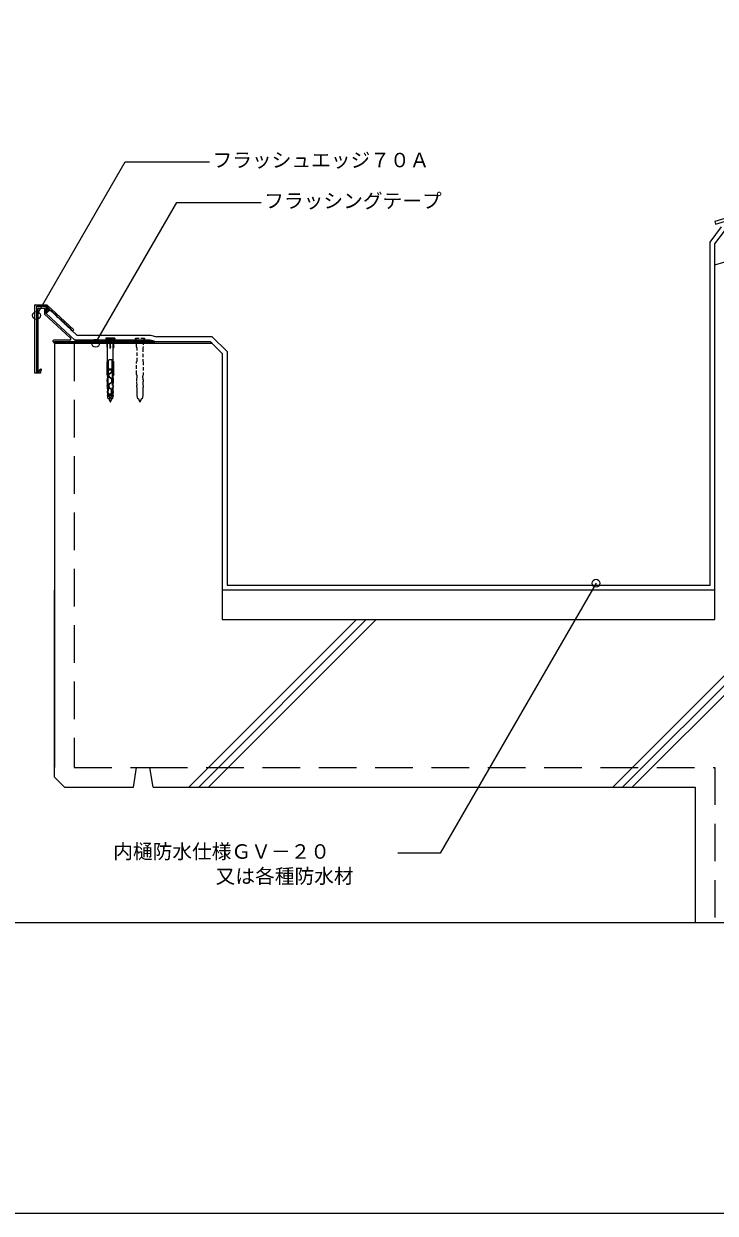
# Model space of a CAD drawing. Units: millimetres, scale not verified. Extents: x -1380 to 1380, y -955 to 955.
# Drawn here: x -451 to 250, y -955 to 252 of the extents above; entities that cross this region are included whole.
import ezdxf
from ezdxf.enums import TextEntityAlignment as Align

# ---------------------------------------------------------------- set-up
doc = ezdxf.new("R2010")
doc.units = ezdxf.units.MM
doc.header["$LTSCALE"] = 3
doc.linetypes.add('DASHED1', pattern=[1.8, 1.2, -0.6])
doc.linetypes.add('USER1', pattern=[19.05, 12.7, -6.35])
for name, color, linetype, lineweight in [('0-1_KUTAI', 3, 'Continuous', 18), ('0-2_MOJI', 7, 'Continuous', 18), ('0-3_single', 6, 'Continuous', 18), ('0-4_KANAMONO_SCREW', 4, 'Continuous', 18), ('0-5_BOUSUI', 1, 'Continuous', 18), ('0-6_HATCH', 9, 'Continuous', 18), ('0-8_KANAMONO', 4, 'Continuous', 18), ('0-9_WAKU', 7, 'Continuous', 18)]:
    doc.layers.add(name, color=color, linetype=linetype, lineweight=lineweight)
doc.styles.add('ＭＳ ゴシック', font='')
doc.styles.get('ＭＳ ゴシック').set_extended_font_data('MS Gothic')

msp = doc.modelspace()

# ---------------------------------------------------------------- linework, layer by layer
at = {"layer": '0-1_KUTAI'}
for p, q in [((249.975, 7.304), (899.976, 202.305)), ((249.975, 28.625), (259.553, 41.499)), ((249.975, -352.696), (249.975, 28.625)), ((-420.025, -72.696), (-420.025, -502.696)), ((-260.025, -72.696), (-420.025, -72.696)), ((-260.025, -72.696), (-250.025, -82.696)), ((-250.025, -82.696), (-250.025, -352.696)), ((-420.025, -512.696), (-420.025, -322.696)), ((249.975, -322.696), (-250.025, -322.696)), ((-250.025, -352.696), (249.975, -352.696)), ((-320.025, -522.696), (-323.358, -502.696)), ((-410.025, -522.696), (-420.025, -512.696)), ((-410.025, -522.696), (-340.025, -522.696)), ((-320.025, -522.696), (229.975, -522.696)), ((229.975, -522.696), (229.975, -660.015))]:
    msp.add_line(p, q, dxfattribs=at)
at = {"layer": '0-1_KUTAI', "linetype": 'USER1'}
for p, q in [((-400.025, -72.696), (-400.025, -502.696)), ((-400.025, -502.696), (-336.692, -502.696)), ((-323.358, -502.696), (249.975, -502.696)), ((249.975, -502.696), (249.975, -660.015))]:
    msp.add_line(p, q, dxfattribs=at)
at = {"layer": '0-1_KUTAI'}
msp.add_lwpolyline([(-340.025, -522.696), (-336.692, -502.696), (-323.358, -502.696)], dxfattribs=at)
at = {"layer": '0-2_MOJI'}
for p, q in [((-438.326, -44.091), (-348.28, 111.873)), ((-348.28, 111.873), (-262.679, 111.873)), ((-378.292, -72.326), (-295.828, 70.504)), ((-295.828, 70.504), (-210.228, 70.504)), ((129.326, -315.798), (-28.817, -589.709)), ((-28.817, -589.709), (-71.617, -589.709))]:
    msp.add_line(p, q, dxfattribs=at)
for centre in [(-438.326, -44.091), (-378.292, -72.326), (129.326, -315.798)]:
    msp.add_circle(centre, 4, dxfattribs=at)
at = {"layer": '0-3_single'}
msp.add_lwpolyline([(250.505, 48.494), (401.159, 93.69), (409.351, 93.69), (418.971, 90.89), (544.884, 128.664), (544.079, 131.346), (418.959, 93.81), (409.751, 96.49), (400.748, 96.49), (249.701, 51.176)], close=True, dxfattribs=at)
at = {"layer": '0-4_KANAMONO_SCREW'}
for p, q in [((-358.826, -66.981), (-367.826, -66.981)), ((-367.826, -66.981), (-367.826, -67.721)), ((-358.826, -67.721), (-367.826, -67.721)), ((-367.001, -68.546), (-367.826, -67.721)), ((-367.001, -68.996), (-367.001, -68.546)), ((-366.216, -69.846), (-367.001, -68.996)), ((-359.651, -68.996), (-367.001, -68.996)), ((-366.116, -69.846), (-366.716, -70.346)), ((-366.716, -75.646), (-366.716, -70.346)), ((-360.436, -69.846), (-366.216, -69.846)), ((-366.116, -98.546), (-366.116, -69.846)), ((-363.326, -75.646), (-363.326, -70.346)), ((-363.076, -77.546), (-363.076, -69.846)), ((-360.536, -98.546), (-360.536, -69.846)), ((-359.936, -70.346), (-360.536, -69.846)), ((-360.436, -69.846), (-359.651, -68.996)), ((-359.936, -75.646), (-359.936, -70.346)), ((-359.651, -68.546), (-358.826, -67.721)), ((-358.826, -66.981), (-358.826, -67.721)), ((-366.116, -77.546), (-366.716, -75.646)), ((-359.936, -75.646), (-360.536, -77.546)), ((-366.116, -90.546), (-366.716, -91.046)), ((-366.716, -103.546), (-366.716, -91.046)), ((-365.176, -97.846), (-365.176, -89.646)), ((-362.076, -89.046), (-364.576, -89.046)), ((-361.476, -97.846), (-361.476, -89.646)), ((-359.936, -91.046), (-360.536, -90.546)), ((-359.936, -103.546), (-359.936, -91.046)), ((-366.216, -105.446), (-366.716, -103.546)), ((-365.422, -108.346), (-366.436, -108.346)), ((-366.389, -109.546), (-366.054, -105.746)), ((-365.4, -107.746), (-366.384, -107.746)), ((-365.378, -107.146), (-366.331, -107.146)), ((-365.355, -106.546), (-366.278, -106.546)), ((-365.333, -105.946), (-366.225, -105.946)), ((-366.216, -100.346), (-366.216, -98.546)), ((-360.436, -98.546), (-366.216, -98.546)), ((-361.976, -99.546), (-366.216, -99.546)), ((-366.216, -105.746), (-366.216, -103.946)), ((-365.326, -103.946), (-366.216, -103.946)), ((-365.326, -105.746), (-366.216, -105.746)), ((-366.116, -103.946), (-366.116, -100.346)), ((-365.326, -100.846), (-366.116, -100.846)), ((-365.326, -101.346), (-366.116, -101.346)), ((-365.326, -101.846), (-366.116, -101.846)), ((-365.326, -102.346), (-366.116, -102.346)), ((-365.326, -102.846), (-366.116, -102.846)), ((-365.326, -103.346), (-366.116, -103.346)), ((-365.467, -109.546), (-365.326, -105.746)), ((-364.976, -104.546), (-364.976, -104.141)), ((-364.676, -104.546), (-364.976, -104.546)), ((-364.976, -105.65), (-364.976, -105.246)), ((-364.676, -105.246), (-364.976, -105.246)), ((-364.676, -104.546), (-364.676, -104.141)), ((-364.676, -105.65), (-364.676, -105.246)), ((-364.576, -98.446), (-362.076, -98.446)), ((-364.381, -103.049), (-362.433, -101.79)), ((-364.381, -106.743), (-362.433, -108.001)), ((-364.218, -103.301), (-362.27, -102.043)), ((-364.218, -106.49), (-362.27, -107.749)), ((-361.976, -100.95), (-361.976, -99.346)), ((-360.436, -99.546), (-361.676, -99.546)), ((-360.436, -100.346), (-361.326, -100.346)), ((-361.326, -105.746), (-361.326, -100.346)), ((-360.536, -100.846), (-361.326, -100.846)), ((-360.536, -101.346), (-361.326, -101.346)), ((-360.536, -101.846), (-361.326, -101.846)), ((-360.536, -102.346), (-361.326, -102.346)), ((-360.536, -102.846), (-361.326, -102.846)), ((-360.536, -103.346), (-361.326, -103.346)), ((-360.436, -103.946), (-361.326, -103.946)), ((-361.185, -109.549), (-361.326, -105.746)), ((-360.436, -105.746), (-361.326, -105.746)), ((-360.427, -105.946), (-361.325, -105.946)), ((-360.374, -106.546), (-361.296, -106.546)), ((-360.321, -107.146), (-361.274, -107.146)), ((-360.268, -107.746), (-361.251, -107.746)), ((-360.215, -108.346), (-361.229, -108.346)), ((-360.262, -109.546), (-360.597, -105.746)), ((-360.536, -103.946), (-360.536, -100.346)), ((-360.436, -100.346), (-360.436, -98.546)), ((-359.936, -103.546), (-360.436, -105.446)), ((-360.436, -105.746), (-360.436, -103.946)), ((-365.467, -109.546), (-366.551, -109.546)), ((-366.551, -111.246), (-366.551, -109.546)), ((-365.476, -111.246), (-366.551, -111.246)), ((-365.466, -111.646), (-366.532, -111.646)), ((-365.451, -112.246), (-366.517, -112.246)), ((-365.436, -112.846), (-366.502, -112.846)), ((-365.444, -108.946), (-366.489, -108.946)), ((-365.421, -113.446), (-366.487, -113.446)), ((-365.406, -114.046), (-366.472, -114.046)), ((-365.391, -114.646), (-366.457, -114.646)), ((-366.412, -116.946), (-366.451, -115.246)), ((-365.376, -115.246), (-366.451, -115.246)), ((-365.376, -116.946), (-366.412, -116.946)), ((-365.362, -117.246), (-366.39, -117.246)), ((-366.289, -115.246), (-366.389, -111.246)), ((-365.339, -117.746), (-366.381, -117.746)), ((-365.293, -118.346), (-366.37, -118.346)), ((-365.27, -118.946), (-366.359, -118.946)), ((-365.247, -119.546), (-366.348, -119.546)), ((-365.224, -120.146), (-366.337, -120.146)), ((-366.076, -120.746), (-366.251, -116.946)), ((-365.476, -111.246), (-365.467, -109.537)), ((-365.376, -115.246), (-365.476, -111.246)), ((-365.201, -120.746), (-365.376, -116.946)), ((-364.976, -116.65), (-364.976, -114.341)), ((-364.676, -116.65), (-364.676, -114.341)), ((-364.381, -113.249), (-362.433, -111.99)), ((-364.381, -117.743), (-362.633, -118.871)), ((-364.218, -113.501), (-362.27, -112.243)), ((-364.218, -117.49), (-362.47, -118.619)), ((-362.176, -122.28), (-362.176, -119.711)), ((-361.976, -111.15), (-361.976, -108.841)), ((-361.876, -122.28), (-361.876, -119.711)), ((-361.676, -111.15), (-361.676, -108.841)), ((-361.451, -120.746), (-361.276, -116.946)), ((-360.327, -120.146), (-361.428, -120.146)), ((-360.313, -119.546), (-361.405, -119.546)), ((-360.3, -118.946), (-361.382, -118.946)), ((-360.286, -118.346), (-361.359, -118.346)), ((-360.272, -117.746), (-361.313, -117.746)), ((-360.261, -117.246), (-361.298, -117.246)), ((-361.276, -115.246), (-361.176, -111.246)), ((-360.201, -115.246), (-361.276, -115.246)), ((-360.239, -116.946), (-361.276, -116.946)), ((-360.194, -114.646), (-361.261, -114.646)), ((-360.164, -113.446), (-361.231, -113.446)), ((-360.179, -114.046), (-361.23, -114.046)), ((-360.149, -112.846), (-361.216, -112.846)), ((-360.162, -108.946), (-361.207, -108.946)), ((-360.134, -112.246), (-361.201, -112.246)), ((-360.119, -111.646), (-361.186, -111.646)), ((-360.101, -109.546), (-361.185, -109.546)), ((-361.176, -111.246), (-361.185, -109.549)), ((-360.101, -111.246), (-361.176, -111.246)), ((-360.576, -120.746), (-360.489, -116.946)), ((-360.362, -115.246), (-360.262, -111.246)), ((-360.239, -116.946), (-360.201, -115.246)), ((-360.101, -111.246), (-360.101, -109.546)), ((-365.201, -120.746), (-366.326, -120.746)), ((-366.326, -122.546), (-366.326, -120.746)), ((-365.201, -122.546), (-366.326, -122.546)), ((-365.201, -125.146), (-366.326, -125.146)), ((-365.201, -123.096), (-366.251, -123.096)), ((-365.201, -123.596), (-366.251, -123.596)), ((-365.201, -124.096), (-366.251, -124.096)), ((-365.201, -124.596), (-366.251, -124.596)), ((-366.076, -125.146), (-366.076, -122.546)), ((-365.201, -125.146), (-365.201, -122.546)), ((-364.826, -123.443), (-364.826, -123.626)), ((-364.826, -125.743), (-364.826, -125.926)), ((-363.326, -125.246), (-364.736, -123.412)), ((-363.326, -127.546), (-364.736, -125.712)), ((-363.326, -125.746), (-364.722, -123.93)), ((-363.326, -128.046), (-364.722, -126.23)), ((-363.476, -124.546), (-363.476, -124.372)), ((-363.176, -124.546), (-363.476, -124.546)), ((-363.326, -125.246), (-361.915, -123.412)), ((-363.326, -125.746), (-361.929, -123.93)), ((-363.326, -127.546), (-361.915, -125.712)), ((-363.326, -128.046), (-361.929, -126.23)), ((-363.176, -124.546), (-363.176, -124.372)), ((-362.881, -123.28), (-362.633, -123.12)), ((-362.718, -123.532), (-362.47, -123.372)), ((-361.826, -123.443), (-361.826, -123.626)), ((-361.826, -125.743), (-361.826, -125.926)), ((-360.326, -120.746), (-361.451, -120.746)), ((-360.326, -122.546), (-361.451, -122.546)), ((-361.451, -125.146), (-361.451, -122.546)), ((-360.401, -123.096), (-361.451, -123.096)), ((-360.401, -123.596), (-361.451, -123.596)), ((-360.401, -124.096), (-361.451, -124.096)), ((-360.401, -124.596), (-361.451, -124.596)), ((-360.327, -125.146), (-361.451, -125.146)), ((-361.226, -128.546), (-360.326, -125.146)), ((-360.576, -125.146), (-360.576, -122.546)), ((-360.326, -122.546), (-360.326, -120.746))]:
    msp.add_line(p, q, dxfattribs=at)
for points in [[(-359.651, -68.996), (-359.651, -68.546), (-367.001, -68.546)], [(-363.076, -77.546), (-363.326, -75.646), (-363.576, -77.546), (-363.576, -69.846)], [(-363.076, -69.846), (-363.326, -70.346), (-363.576, -69.846)], [(-365.326, -105.746), (-365.326, -100.346), (-366.216, -100.346)], [(-361.676, -100.95), (-361.676, -99.346), (-361.976, -99.346)], [(-361.226, -128.546), (-365.426, -128.546), (-366.326, -125.146)]]:
    msp.add_lwpolyline(points, dxfattribs=at)
at = {"layer": '0-4_KANAMONO_SCREW', "linetype": 'DASHED1'}
for points in [[(-337.826, -66.981), (-328.826, -66.981), (-328.826, -67.721), (-329.651, -68.546), (-329.651, -68.996), (-330.436, -69.846), (-330.536, -69.846), (-329.936, -70.346), (-329.936, -75.646), (-330.536, -77.546), (-330.536, -90.546), (-329.936, -91.046), (-329.936, -103.546), (-330.436, -105.446), (-330.436, -105.746), (-330.597, -105.746), (-330.262, -109.546), (-330.101, -109.546), (-330.101, -111.246), (-330.262, -111.246), (-330.362, -115.246), (-330.201, -115.246), (-330.239, -116.946), (-330.489, -116.946), (-330.576, -120.746), (-330.326, -120.746), (-330.326, -122.546), (-330.576, -122.546), (-330.576, -125.146), (-330.326, -125.146), (-331.226, -128.546), (-331.901, -128.546)], [(-334.75, -128.546), (-335.426, -128.546), (-336.326, -125.146), (-336.076, -125.146), (-336.076, -122.546), (-336.326, -122.546), (-336.326, -120.746), (-336.076, -120.746), (-336.162, -116.946), (-336.412, -116.946), (-336.451, -115.246), (-336.289, -115.246), (-336.389, -111.246), (-336.551, -111.246), (-336.551, -109.546), (-336.389, -109.546), (-336.054, -105.746), (-336.216, -105.746), (-336.216, -105.446), (-336.716, -103.546), (-336.716, -91.046), (-336.116, -90.546), (-336.116, -77.546), (-336.716, -75.646), (-336.716, -70.346), (-336.116, -69.846), (-336.216, -69.846), (-337.001, -68.996), (-337.001, -68.546), (-337.826, -67.721), (-337.826, -66.981)]]:
    msp.add_lwpolyline(points, dxfattribs=at)
at = {"layer": '0-4_KANAMONO_SCREW'}
for centre, radius, start, end in [((-364.576, -89.646), 0.6, 90, 180), ((-362.076, -89.646), 0.6, 0, 90), ((-364.576, -97.846), 0.6, 180, 270), ((-363.676, -104.141), 1.3, 122.8584, 180), ((-363.676, -105.65), 1.3, 180, 237.1416), ((-363.676, -104.141), 1, 122.8584, 180), ((-363.676, -105.65), 1, 180, 237.1416), ((-362.976, -100.95), 1, 302.8584, 0), ((-362.976, -108.841), 1, 0, 57.1416), ((-362.976, -100.95), 1.3, 302.8584, 360), ((-362.976, -108.841), 1.3, 0, 57.1416), ((-362.076, -97.846), 0.6, 270, 0), ((-363.676, -114.341), 1.3, 122.8584, 180), ((-363.676, -116.65), 1.3, 180, 237.1416), ((-363.676, -114.341), 1, 122.8584, 180), ((-363.676, -116.65), 1, 180, 237.1416), ((-363.176, -119.711), 1, 0, 57.1416), ((-363.176, -119.711), 1.3, 0, 57.1416), ((-362.976, -111.15), 1, 302.8584, 360), ((-362.976, -111.15), 1.3, 302.8584, 360), ((-364.776, -123.443), 0.05, 37.56859, 180), ((-364.326, -123.626), 0.5, 180, 217.56859), ((-364.776, -125.743), 0.05, 37.56859, 180), ((-364.326, -125.926), 0.5, 180, 217.56859), ((-355.543, -126.741), 9.383, 191.09155, 213.95053), ((-362.176, -124.372), 1.3, 122.8584, 180), ((-371.109, -126.741), 9.383, 326.04947, 348.90845), ((-362.176, -124.372), 1, 122.8584, 180), ((-363.176, -122.28), 1, 302.8584, 360), ((-363.176, -122.28), 1.3, 302.8584, 0), ((-362.326, -123.626), 0.5, 322.43141, 0), ((-362.326, -125.926), 0.5, 322.43141, 0), ((-361.876, -123.443), 0.05, 0, 142.43141), ((-361.876, -125.743), 0.05, 0, 142.43141)]:
    msp.add_arc(centre, radius, start, end, dxfattribs=at)
at = {"layer": '0-4_KANAMONO_SCREW', "linetype": 'DASHED1'}
for centre, start, end in [((-325.543, -126.741), 191.09155, 213.95053), ((-341.109, -126.741), 326.04947, 348.90845)]:
    msp.add_arc(centre, 9.383, start, end, dxfattribs=at)
at = {"layer": '0-5_BOUSUI'}
for p, q in [((244.975, 30.281), (256.53, 45.812)), ((244.975, -317.696), (244.975, 30.281)), ((-428.336, -35.218), (-424.919, -38.336)), ((-428.326, -41.996), (-424.919, -38.336)), ((-262.025, -70.696), (-420.025, -70.696)), ((-420.025, -72.696), (-420.025, -70.696)), ((-259.954, -65.696), (-316.22, -65.696)), ((-260.025, -72.696), (-262.025, -70.696)), ((-259.954, -65.696), (-245.025, -80.625)), ((-245.025, -80.625), (-245.025, -317.696)), ((-245.025, -317.696), (244.975, -317.696))]:
    msp.add_line(p, q, dxfattribs=at)
for points in [[(-428.326, -41.996), (-399.326, -68.996), (-323.326, -68.996), (-316.867, -70.696)], [(-424.919, -38.336), (-397.358, -63.996), (-322.679, -63.996), (-316.22, -65.696)]]:
    msp.add_lwpolyline(points, dxfattribs=at)
at = {"layer": '0-6_HATCH'}
for p, q in [((-428.326, -36.993), (-427.402, -36.07)), ((-425.712, -39.188), (-428.326, -36.575)), ((-428.326, -39.239), (-426.228, -37.141)), ((-428.326, -41.484), (-425.054, -38.212)), ((-426.795, -40.351), (-428.326, -38.82)), ((-427.877, -41.514), (-428.326, -41.065)), ((146.354, -522.696), (629.975, -39.074)), ((156.253, -522.696), (629.975, -48.974)), ((166.153, -522.696), (629.975, -58.873)), ((-283.661, -522.696), (-113.661, -352.696)), ((-273.762, -522.696), (-103.762, -352.696)), ((-263.862, -522.696), (-93.862, -352.696))]:
    msp.add_line(p, q, dxfattribs=at)
at = {"layer": '0-8_KANAMONO'}
for p, q in [((-438.326, -35.296), (-438.326, -100.146)), ((-428.626, -34.996), (-438.026, -34.996)), ((-436.626, -100.146), (-436.626, -37.196)), ((-436.126, -36.696), (-430.526, -36.696)), ((-435.652, -101.496), (-435.652, -100.795)), ((-433.152, -99.064), (-433.152, -99.064))]:
    msp.add_line(p, q, dxfattribs=at)
for points in [[(-434.353, -100.796), (-434.353, -102.796), (-440.025, -102.796), (-440.025, -33.496)], [(-439.725, -33.196), (-427.825, -33.196), (-400.374, -58.744), (-401.26, -59.695), (-402.673, -59.746), (-402.724, -58.333), (-408.58, -52.882), (-409.994, -52.933), (-410.044, -51.52), (-415.9, -46.07), (-417.314, -46.12), (-417.364, -44.707), (-423.221, -39.257), (-424.634, -39.308), (-424.685, -37.894), (-427.826, -34.971), (-427.826, -34.496), (-438.325, -34.496), (-438.325, -101.496), (-435.652, -101.496)], [(-318.662, -70.223), (-323.326, -68.996), (-399.326, -68.996), (-428.326, -41.996), (-428.326, -35.296)], [(-430.026, -37.196), (-430.026, -42.736), (-403.681, -67.264)], [(-404.362, -68.996), (-420.781, -68.996), (-422.042, -69.723), (-421.192, -71.196), (-420.326, -70.696), (-318.326, -70.696)]]:
    msp.add_lwpolyline(points, dxfattribs=at)
for centre, radius, start, end in [((-439.725, -33.496), 0.3, 90, 180), ((-438.026, -35.296), 0.3, 90, 180), ((-428.626, -35.296), 0.3, 360, 90), ((-436.126, -37.196), 0.5, 90, 180), ((-430.526, -37.196), 0.5, 0, 90), ((-404.362, -67.996), 1, 270, 47.04541), ((-318.826, -70.696), 0.5, 0, 70.92536), ((-437.476, -100.146), 0.85, 180, 270), ((-437.476, -100.146), 0.85, 270, 0), ((-433.152, -100.796), 2.5, 110.54707, 179.97708), ((-433.152, -100.797), 1.201, 110.54991, 179.93481), ((-433.802, -99.063), 0.65, 359.97708, 110.54707), ((-433.802, -99.063), 0.65, 290.54991, 359.97708)]:
    msp.add_arc(centre, radius, start, end, dxfattribs=at)
at = {"layer": '0-9_WAKU'}
for points in [[(-1380.024, -955.015), (1379.976, -955.015), (1379.976, 954.985), (-1380.024, 954.985)], [(-900.024, -660.015), (899.976, -660.015), (899.976, 539.985), (-900.024, 539.985)]]:
    msp.add_lwpolyline(points, close=True, dxfattribs=at)

# ---------------------------------------------------------------- texts
at = {"layer": '0-2_MOJI', "style": 'ＭＳ ゴシック'}
for s, p in [('フラッシュエッジ７０Ａ', (-259.679, 101.873)), ('フラッシングテープ', (-207.228, 60.504)), ('内樋防水仕様ＧＶ－２０', (-360.505, -599.709)), ('又は各種防水材', (-256.546, -624.709))]:
    msp.add_text(s, height=14.66, dxfattribs=at).set_placement(p, align=Align.BOTTOM_LEFT)

doc.saveas('drawing.dxf')
